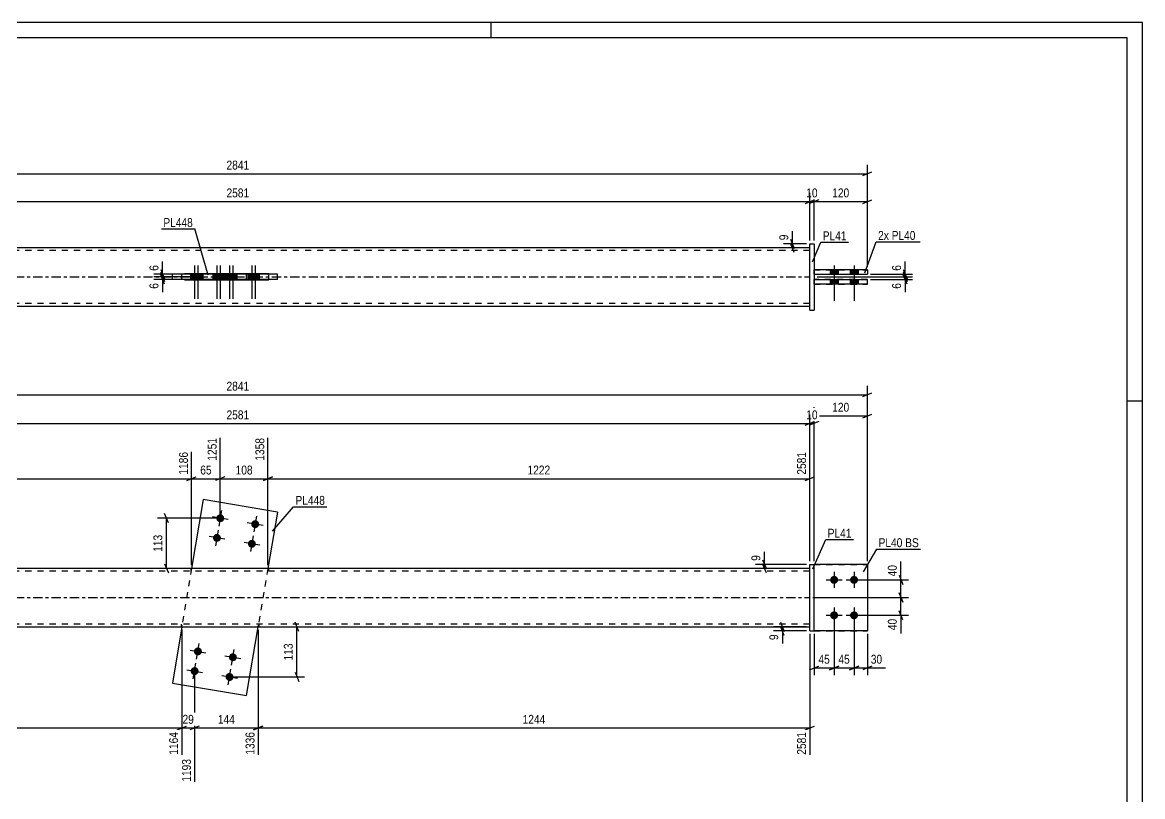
# Model space of a CAD drawing. Header units: millimetres. Extents: x 0 to 594, y 0 to 420.
# Drawn here: x 232.9 to 594, y 170.5 to 420 of the extents above; entities that cross this region are included whole.
import ezdxf

# ---------------------------------------------------------------- set-up
doc = ezdxf.new("R2010")
doc.units = ezdxf.units.MM
doc.linetypes.add('DXK_LINE_DOT2', pattern=[3.9198, 1.9599, -1.9599])
doc.linetypes.add('DXK_LINE_DOT3', pattern=[5.9187, 2.979, -0.9799, 0.9799, -0.9799])
doc.styles.add('Arial Narrow', font='ARIALN.TTF', dxfattribs={"height": 0.2})

# ---------------------------------------------------------------- blocks, each defined once
blk = doc.blocks.new('Unknown-582682656-1128')
at = {"color": 5, "linetype": 'Continuous'}
for p, q in [((594, 420), (0, 420)), ((384, 415), (384, 420)), ((594, 0), (594, 420)), ((589, 415), (5, 415)), ((589, 5), (589, 415)), ((594, 298), (589, 298))]:
    blk.add_line(p, q, dxfattribs=at)
blk = doc.blocks.new('Bolt-582682656-1978 - 1949')
at = {"linetype": 'Continuous'}
for points in [[(494.56, 241.66), (494.83, 241.63), (495.09, 241.55), (495.32, 241.42), (495.52, 241.24), (495.68, 241.02), (495.79, 240.77), (495.84, 240.51), (495.84, 240.24), (495.79, 239.98), (495.68, 239.73), (495.52, 239.52), (495.32, 239.34), (495.09, 239.2), (494.83, 239.12), (494.56, 239.09), (494.3, 239.12), (494.04, 239.2), (493.81, 239.34), (493.61, 239.52), (493.45, 239.73), (493.34, 239.98), (493.28, 240.24), (493.28, 240.51), (493.34, 240.77), (493.45, 241.02), (493.61, 241.24), (493.81, 241.42), (494.04, 241.55), (494.3, 241.63)], [(500.99, 241.66), (501.26, 241.63), (501.52, 241.55), (501.75, 241.42), (501.95, 241.24), (502.11, 241.02), (502.21, 240.77), (502.27, 240.51), (502.27, 240.24), (502.21, 239.98), (502.11, 239.73), (501.95, 239.52), (501.75, 239.34), (501.52, 239.2), (501.26, 239.12), (500.99, 239.09), (500.72, 239.12), (500.47, 239.2), (500.24, 239.34), (500.04, 239.52), (499.88, 239.73), (499.77, 239.98), (499.71, 240.24), (499.71, 240.51), (499.77, 240.77), (499.88, 241.02), (500.04, 241.24), (500.24, 241.42), (500.47, 241.55), (500.72, 241.63)], [(494.56, 230.23), (494.83, 230.2), (495.09, 230.12), (495.32, 229.99), (495.52, 229.81), (495.68, 229.59), (495.79, 229.34), (495.84, 229.08), (495.84, 228.81), (495.79, 228.55), (495.68, 228.3), (495.52, 228.09), (495.32, 227.91), (495.09, 227.77), (494.83, 227.69), (494.56, 227.66), (494.3, 227.69), (494.04, 227.77), (493.81, 227.91), (493.61, 228.09), (493.45, 228.3), (493.34, 228.55), (493.28, 228.81), (493.28, 229.08), (493.34, 229.34), (493.45, 229.59), (493.61, 229.81), (493.81, 229.99), (494.04, 230.12), (494.3, 230.2)], [(500.99, 230.23), (501.26, 230.2), (501.52, 230.12), (501.75, 229.99), (501.95, 229.81), (502.11, 229.59), (502.21, 229.34), (502.27, 229.08), (502.27, 228.81), (502.21, 228.55), (502.11, 228.3), (501.95, 228.09), (501.75, 227.91), (501.52, 227.77), (501.26, 227.69), (500.99, 227.66), (500.72, 227.69), (500.47, 227.77), (500.24, 227.91), (500.04, 228.09), (499.88, 228.3), (499.77, 228.55), (499.71, 228.81), (499.71, 229.08), (499.77, 229.34), (499.88, 229.59), (500.04, 229.81), (500.24, 229.99), (500.47, 230.12), (500.72, 230.2)]]:
    blk.add_hatch(color=1, dxfattribs=at).paths.add_polyline_path(points)
at = {"color": 1, "linetype": 'Continuous'}
for p, q in [((494.56, 242.95), (494.56, 237.8)), ((500.99, 242.95), (500.99, 237.8)), ((491.99, 240.38), (497.13, 240.38)), ((498.42, 240.38), (503.56, 240.38)), ((494.56, 231.52), (494.56, 226.38)), ((500.99, 231.52), (500.99, 226.38)), ((491.99, 228.95), (497.13, 228.95)), ((498.42, 228.95), (503.56, 228.95))]:
    blk.add_line(p, q, dxfattribs=at)
blk = doc.blocks.new('Part-582682656-1956 - 1949')
at = {"color": 7, "linetype": 'DXK_LINE_DOT2'}
for p, q in [((488.13, 245.38), (505.28, 245.38)), ((488.13, 223.95), (488.13, 245.38)), ((488.13, 245.38), (505.28, 245.38)), ((505.28, 245.38), (505.28, 245.38)), ((505.28, 245.38), (505.28, 223.95)), ((488.13, 223.95), (488.13, 223.95)), ((488.13, 223.95), (505.28, 223.95)), ((488.13, 223.95), (505.28, 223.95))]:
    blk.add_line(p, q, dxfattribs=at)
blk = doc.blocks.new('Part-582682656-1957 - 1949')
at = {"color": 2, "linetype": 'Continuous'}
for p, q in [((486.71, 245.38), (488.13, 245.38)), ((486.71, 223.95), (486.71, 245.38)), ((488.13, 223.95), (488.13, 245.38)), ((486.71, 223.95), (486.71, 223.95)), ((486.71, 223.95), (488.13, 223.95))]:
    blk.add_line(p, q, dxfattribs=at)
at = {"color": 7, "linetype": 'DXK_LINE_DOT2'}
for p, q in [((486.71, 245.38), (488.13, 245.38)), ((486.71, 223.95), (488.13, 223.95))]:
    blk.add_line(p, q, dxfattribs=at)
blk = doc.blocks.new('Part-582682656-1977 - 1949')
at = {"color": 2, "linetype": 'Continuous'}
for p, q in [((291.2, 266.23), (287.48, 244.09)), ((315.15, 262.21), (291.2, 266.23)), ((315.15, 262.21), (312.1, 244.09)), ((284.31, 225.23), (281.27, 207.12)), ((305.22, 203.09), (308.94, 225.23)), ((281.27, 207.12), (305.22, 203.09))]:
    blk.add_line(p, q, dxfattribs=at)
at = {"color": 7, "linetype": 'DXK_LINE_DOT2'}
for p, q in [((287.48, 244.09), (284.33, 225.36)), ((312.1, 244.09), (308.96, 225.36)), ((284.31, 225.23), (284.4, 225.74)), ((284.33, 225.36), (284.31, 225.23)), ((308.94, 225.23), (309.02, 225.74)), ((308.96, 225.36), (308.94, 225.23))]:
    blk.add_line(p, q, dxfattribs=at)
blk = doc.blocks.new('Bolt-582682656-1980 - 1949')
at = {"linetype": 'Continuous'}
for points in [[(297.98, 260.02, -1), (295.44, 260.45, -1)], [(309.25, 258.13, -1), (306.71, 258.55, -1)], [(296.91, 253.68, -1), (294.38, 254.11, -1)], [(308.18, 251.79, -1), (305.65, 252.21, -1)]]:
    blk.add_hatch(color=1, dxfattribs=at).paths.add_polyline_path(points)
at = {"color": 1, "linetype": 'Continuous'}
for p, q in [((299.24, 259.81), (294.17, 260.66)), ((297.13, 262.77), (296.28, 257.7)), ((308.4, 260.88), (307.55, 255.81)), ((296.07, 256.43), (295.22, 251.36)), ((310.52, 257.92), (305.44, 258.77)), ((298.18, 253.47), (293.11, 254.32)), ((307.34, 254.54), (306.49, 249.47)), ((309.45, 251.58), (304.38, 252.43))]:
    blk.add_line(p, q, dxfattribs=at)
blk = doc.blocks.new('Bolt-582682656-1981 - 1949')
at = {"linetype": 'Continuous'}
for points in [[(288.23, 217.53, -1), (290.77, 217.11, -1)], [(299.51, 215.64, -1), (302.04, 215.22, -1)], [(287.17, 211.19, -1), (289.71, 210.77, -1)], [(298.44, 209.3, -1), (300.98, 208.88, -1)]]:
    blk.add_hatch(color=1, dxfattribs=at).paths.add_polyline_path(points)
at = {"color": 1, "linetype": 'Continuous'}
for p, q in [((286.97, 217.75), (292.04, 216.9)), ((289.08, 214.79), (289.93, 219.86)), ((300.35, 212.89), (301.2, 217.96)), ((288.01, 208.45), (288.86, 213.52)), ((298.24, 215.85), (303.31, 215)), ((285.9, 211.41), (290.97, 210.56)), ((297.17, 209.51), (302.24, 208.66)), ((299.28, 206.55), (300.13, 211.62))]:
    blk.add_line(p, q, dxfattribs=at)
blk = doc.blocks.new('Part-582682656-1987 - 1949')
at = {"color": 2, "linetype": 'Continuous'}
for p, q in [((505.28, 245.38), (488.13, 245.38)), ((505.28, 245.38), (505.28, 245.38)), ((505.28, 245.38), (505.28, 223.95)), ((505.28, 223.95), (488.13, 223.95))]:
    blk.add_line(p, q, dxfattribs=at)
at = {"color": 7, "linetype": 'DXK_LINE_DOT2'}
for p, q in [((505.28, 245.38), (488.13, 245.38)), ((488.13, 245.38), (488.13, 245.38)), ((488.13, 223.95), (488.13, 245.38)), ((505.28, 245.38), (505.28, 245.38)), ((505.28, 223.95), (488.13, 223.95))]:
    blk.add_line(p, q, dxfattribs=at)
blk = doc.blocks.new('Part-582682656-1992 - 1949')
at = {"color": 2, "linetype": 'Continuous'}
for p, q in [((486.71, 244.09), (118.06, 244.09)), ((118.06, 225.23), (486.71, 225.23))]:
    blk.add_line(p, q, dxfattribs=at)
at = {"color": 7, "linetype": 'DXK_LINE_DOT2'}
for p, q in [((486.71, 243.23), (118.06, 243.23)), ((287.19, 244.09), (287.19, 243.23)), ((312.25, 244.09), (312.25, 243.23)), ((486.71, 225.23), (486.71, 244.09)), ((486.71, 226.09), (118.06, 226.09)), ((284.17, 225.23), (284.17, 226.09)), ((284.17, 225.36), (284.17, 225.23)), ((309.22, 225.23), (309.22, 226.09)), ((309.22, 225.36), (309.22, 225.23))]:
    blk.add_line(p, q, dxfattribs=at)
at = {"color": 7, "linetype": 'DXK_LINE_DOT3'}
blk.add_line((118.06, 234.66), (486.71, 234.66), dxfattribs=at)
blk = doc.blocks.new('Bolt-582682656-2427 - 2420')
at = {"linetype": 'Continuous'}
for points in [[(495.85, 340.29), (493.28, 340.29), (493.28, 338.86), (495.85, 338.86)], [(495.85, 340.29), (493.28, 340.29), (493.28, 338.86), (495.85, 338.86)], [(502.28, 340.29), (499.71, 340.29), (499.71, 338.86), (502.28, 338.86)], [(502.28, 340.29), (499.71, 340.29), (499.71, 338.86), (502.28, 338.86)], [(495.85, 337.14), (493.28, 337.14), (493.28, 335.71), (495.85, 335.71)], [(495.85, 337.14), (493.28, 337.14), (493.28, 335.71), (495.85, 335.71)], [(502.28, 337.14), (499.71, 337.14), (499.71, 335.71), (502.28, 335.71)], [(502.28, 337.14), (499.71, 337.14), (499.71, 335.71), (502.28, 335.71)]]:
    blk.add_hatch(color=1, dxfattribs=at).paths.add_polyline_path(points)
at = {"color": 1, "linetype": 'Continuous'}
for p, q in [((493.28, 340.29), (493.28, 338.86)), ((493.28, 340.29), (493.28, 338.86)), ((494.56, 341.72), (494.56, 330.29)), ((494.56, 341.72), (494.56, 330.29)), ((495.85, 340.29), (495.85, 338.86)), ((495.85, 340.29), (495.85, 338.86)), ((499.71, 340.29), (499.71, 338.86)), ((499.71, 340.29), (499.71, 338.86)), ((500.99, 341.72), (500.99, 330.29)), ((500.99, 341.72), (500.99, 330.29)), ((502.28, 340.29), (502.28, 338.86)), ((502.28, 340.29), (502.28, 338.86)), ((493.28, 337.14), (493.28, 335.71)), ((493.28, 337.14), (493.28, 335.71)), ((495.85, 337.14), (495.85, 335.71)), ((495.85, 337.14), (495.85, 335.71)), ((499.71, 337.14), (499.71, 335.71)), ((499.71, 337.14), (499.71, 335.71)), ((502.28, 337.14), (502.28, 335.71)), ((502.28, 337.14), (502.28, 335.71))]:
    blk.add_line(p, q, dxfattribs=at)
blk = doc.blocks.new('Part-582682656-2433 - 2420')
at = {"color": 7, "linetype": 'DXK_LINE_DOT2'}
for p, q in [((281.27, 337.12), (281.27, 338.83)), ((287.19, 338.83), (281.27, 338.83)), ((287.19, 337.12), (281.27, 337.12)), ((305.22, 337.12), (305.22, 338.83))]:
    blk.add_line(p, q, dxfattribs=at)
at = {"color": 2, "linetype": 'Continuous'}
for p, q in [((315.15, 338.83), (287.19, 338.83)), ((315.15, 337.12), (287.19, 337.12)), ((291.2, 337.12), (291.2, 338.83)), ((315.15, 337.12), (315.15, 338.83))]:
    blk.add_line(p, q, dxfattribs=at)
blk = doc.blocks.new('Part-582682656-2448 - 2420')
at = {"color": 2, "linetype": 'Continuous'}
for p, q in [((505.28, 340.29), (488.13, 340.29)), ((488.13, 338.86), (488.13, 340.29)), ((505.28, 340.29), (505.28, 338.86)), ((488.13, 338.86), (488.13, 338.86)), ((488.13, 338.86), (505.28, 338.86))]:
    blk.add_line(p, q, dxfattribs=at)
at = {"color": 7, "linetype": 'DXK_LINE_DOT2'}
for p, q in [((488.13, 340.29), (488.13, 340.29)), ((488.13, 340.29), (505.28, 340.29)), ((505.28, 340.29), (505.28, 340.29)), ((488.13, 338.86), (505.28, 338.86))]:
    blk.add_line(p, q, dxfattribs=at)
blk = doc.blocks.new('Part-582682656-2453 - 2420')
at = {"color": 2, "linetype": 'Continuous'}
for p, q in [((488.13, 337.14), (505.28, 337.14)), ((488.13, 335.71), (488.13, 337.14)), ((505.28, 335.71), (505.28, 337.14)), ((505.28, 335.71), (488.13, 335.71))]:
    blk.add_line(p, q, dxfattribs=at)
at = {"color": 7, "linetype": 'DXK_LINE_DOT2'}
for p, q in [((505.28, 337.14), (488.13, 337.14)), ((488.13, 335.71), (505.28, 335.71))]:
    blk.add_line(p, q, dxfattribs=at)
blk = doc.blocks.new('Part-582682656-2458 - 2420')
at = {"color": 2, "linetype": 'Continuous'}
for p, q in [((486.71, 347.4), (118.06, 347.4)), ((312.25, 338.98), (287.19, 338.98)), ((287.19, 336.98), (287.19, 338.98)), ((312.25, 336.98), (287.19, 336.98)), ((309.22, 338.83), (309.22, 338.98)), ((309.22, 336.98), (309.22, 337.12)), ((312.25, 338.83), (312.25, 338.98)), ((312.25, 336.98), (312.25, 337.12)), ((118.06, 328.55), (486.71, 328.55))]:
    blk.add_line(p, q, dxfattribs=at)
at = {"color": 7, "linetype": 'DXK_LINE_DOT2'}
for p, q in [((486.71, 328.55), (486.71, 347.4)), ((486.71, 346.55), (118.06, 346.55)), ((284.17, 338.98), (284.17, 336.98)), ((287.19, 338.98), (284.17, 338.98)), ((287.19, 336.98), (284.17, 336.98)), ((309.22, 338.98), (309.22, 337.12)), ((312.25, 338.98), (312.25, 337.12)), ((486.71, 329.4), (118.06, 329.4))]:
    blk.add_line(p, q, dxfattribs=at)
at = {"color": 7, "linetype": 'DXK_LINE_DOT3'}
blk.add_line((118.06, 337.98), (486.71, 337.98), dxfattribs=at)
blk = doc.blocks.new('Bolt-582682656-2464 - 2420')
at = {"linetype": 'Continuous'}
for points in [[(296.93, 338.83), (294.36, 338.83), (294.36, 337.12), (296.93, 337.12)], [(297.99, 338.83), (295.42, 338.83), (295.42, 337.12), (297.99, 337.12)], [(308.2, 338.83), (305.63, 338.83), (305.63, 337.12), (308.2, 337.12)], [(309.26, 338.83), (306.69, 338.83), (306.69, 337.12), (309.26, 337.12)]]:
    blk.add_hatch(color=1, dxfattribs=at).paths.add_polyline_path(points)
at = {"color": 1, "linetype": 'Continuous'}
for p, q in [((295.64, 341.69), (295.64, 330.98)), ((296.71, 341.69), (296.71, 330.98)), ((306.91, 341.69), (306.91, 330.98)), ((307.98, 341.69), (307.98, 330.98)), ((294.36, 338.83), (294.36, 337.12)), ((295.42, 338.83), (295.42, 337.12)), ((296.93, 338.83), (296.93, 337.12)), ((297.99, 338.83), (297.99, 337.12)), ((305.63, 338.83), (305.63, 337.12)), ((306.69, 338.83), (306.69, 337.12)), ((308.2, 338.83), (308.2, 337.12)), ((309.26, 338.83), (309.26, 337.12))]:
    blk.add_line(p, q, dxfattribs=at)
blk = doc.blocks.new('Bolt-582682656-2465 - 2420')
at = {"linetype": 'Continuous'}
for points in [[(287.15, 337.12), (289.72, 337.12), (289.72, 338.83), (287.15, 338.83)], [(288.22, 337.12), (290.79, 337.12), (290.79, 338.83), (288.22, 338.83)], [(298.42, 337.12), (300.99, 337.12), (300.99, 338.83), (298.42, 338.83)], [(299.49, 337.12), (302.06, 337.12), (302.06, 338.83), (299.49, 338.83)]]:
    blk.add_hatch(color=1, dxfattribs=at).paths.add_polyline_path(points)
at = {"color": 1, "linetype": 'Continuous'}
for p, q in [((288.44, 341.69), (288.44, 330.98)), ((289.5, 341.69), (289.5, 330.98)), ((299.71, 341.69), (299.71, 330.98)), ((300.77, 341.69), (300.77, 330.98)), ((287.15, 338.83), (287.15, 337.12)), ((288.22, 338.83), (288.22, 337.12)), ((289.72, 338.83), (289.72, 337.12)), ((290.79, 338.83), (290.79, 337.12)), ((298.42, 338.83), (298.42, 337.12)), ((299.49, 338.83), (299.49, 337.12)), ((300.99, 338.83), (300.99, 337.12)), ((302.06, 338.83), (302.06, 337.12))]:
    blk.add_line(p, q, dxfattribs=at)
blk = doc.blocks.new('Part-582682656-2470 - 2420')
at = {"color": 2, "linetype": 'Continuous'}
for p, q in [((486.71, 348.69), (486.71, 348.69)), ((486.71, 327.26), (486.71, 348.69)), ((486.71, 348.69), (488.13, 348.69)), ((488.13, 348.69), (488.13, 348.69)), ((488.13, 348.69), (488.13, 327.26)), ((486.71, 327.26), (488.13, 327.26)), ((486.71, 327.26), (486.71, 327.26)), ((488.13, 327.26), (488.13, 327.26))]:
    blk.add_line(p, q, dxfattribs=at)
at = {"color": 7, "linetype": 'DXK_LINE_DOT2'}
for p, q in [((486.71, 348.69), (486.71, 348.69)), ((486.71, 348.69), (488.13, 348.69)), ((486.71, 327.26), (488.13, 327.26))]:
    blk.add_line(p, q, dxfattribs=at)
blk = doc.blocks.new('StraightDimension-582682656-2083 - 1949')
at = {"color": 7, "linetype": 'Continuous'}
for p, q in [((471.53, 246.88), (472.73, 243.88)), ((472.73, 242.59), (471.53, 245.59)), ((485.71, 245.38), (469.28, 245.38)), ((485.71, 244.09), (469.28, 244.09)), ((472.13, 244.09), (472.13, 245.38))]:
    blk.add_line(p, q, dxfattribs=at)
at = {"color": 0}
blk.add_wipeout([(471.38, 248.93), (467.18, 248.93), (467.18, 245.9), (471.38, 245.9)], dxfattribs=at)
at = {"color": 7, "linetype": 'Continuous'}
blk.add_line((472.13, 245.38), (472.13, 249.45), dxfattribs=at)
blk.add_line((472.13, 245.38), (472.13, 249.45), dxfattribs=at)
at = {"color": 3, "style": 'Arial Narrow'}
blk.add_text('9', height=2.86, rotation=90.0002, dxfattribs=at).set_placement((470.78, 246.5))
blk = doc.blocks.new('StraightDimension-582682656-2140 - 1949')
at = {"color": 7, "linetype": 'Continuous'}
for p, q in [((309.94, 225.23), (323.82, 225.23)), ((322.02, 223.73), (320.82, 226.73)), ((321.42, 209.09), (321.42, 225.23)), ((320.82, 210.59), (322.02, 207.59)), ((300.71, 209.09), (323.82, 209.09))]:
    blk.add_line(p, q, dxfattribs=at)
at = {"color": 0}
blk.add_wipeout([(320.67, 220.5), (316.47, 220.5), (316.47, 213.82), (320.67, 213.82)], dxfattribs=at)
at = {"color": 3, "style": 'Arial Narrow'}
blk.add_text('113', height=2.863, rotation=90.0002, dxfattribs=at).set_placement((320.07, 214.42))
blk = doc.blocks.new('StraightDimension-582682656-2111 - 1949')
at = {"color": 7, "linetype": 'Continuous'}
for p, q in [((515.51, 236.16), (516.71, 233.16)), ((487.71, 234.66), (518.51, 234.66)), ((516.11, 228.95), (516.11, 234.66)), ((501.99, 228.95), (518.51, 228.95)), ((516.71, 227.45), (515.51, 230.45))]:
    blk.add_line(p, q, dxfattribs=at)
at = {"color": 0}
blk.add_wipeout([(515.36, 228.42), (511.16, 228.42), (511.16, 223.57), (515.36, 223.57)], dxfattribs=at)
at = {"color": 7, "linetype": 'Continuous'}
blk.add_line((516.11, 228.95), (516.11, 223.04), dxfattribs=at)
blk.add_line((516.11, 228.95), (516.11, 223.04), dxfattribs=at)
at = {"color": 3, "style": 'Arial Narrow'}
blk.add_text('40', height=2.863, rotation=90.0002, dxfattribs=at).set_placement((514.76, 224.17))
blk = doc.blocks.new('StraightDimension-582682656-1995 - 1949')
at = {"color": 7, "linetype": 'Continuous'}
for p, q in [((489.63, 293.81), (486.63, 292.61)), ((488.13, 246.38), (488.13, 296.06)), ((488.13, 293.21), (505.28, 293.21)), ((503.78, 292.61), (506.78, 293.81)), ((505.28, 246.38), (505.28, 296.06))]:
    blk.add_line(p, q, dxfattribs=at)
at = {"color": 0}
blk.add_wipeout([(500.05, 293.96), (500.05, 298.16), (493.36, 298.16), (493.36, 293.96)], dxfattribs=at)
at = {"color": 3, "style": 'Arial Narrow'}
blk.add_text('120', height=2.863, dxfattribs=at).set_placement((493.96, 294.56))
blk = doc.blocks.new('StraightDimension-582682656-2017 - 1949')
at = {"color": 7, "linetype": 'Continuous'}
for p, q in [((486.71, 246.38), (486.71, 293.62)), ((488.13, 246.38), (488.13, 293.62)), ((485.21, 290.17), (488.21, 291.37)), ((489.63, 291.37), (486.63, 290.17)), ((486.71, 290.77), (488.13, 290.77))]:
    blk.add_line(p, q, dxfattribs=at)
at = {"color": 0}
blk.add_wipeout([(489.85, 291.52), (489.85, 295.72), (484.99, 295.72), (484.99, 291.52)], dxfattribs=at)
at = {"color": 3, "style": 'Arial Narrow'}
blk.add_text('10', height=2.863, dxfattribs=at).set_placement((485.59, 292.12))
blk = doc.blocks.new('StraightDimension-582682656-2034 - 1949')
at = {"color": 7, "linetype": 'Continuous'}
for p, q in [((486.71, 246.38), (486.71, 293.62)), ((118.06, 290.77), (486.71, 290.77)), ((485.21, 290.17), (488.21, 291.37))]:
    blk.add_line(p, q, dxfattribs=at)
at = {"color": 0}
blk.add_wipeout([(306.64, 291.52), (306.64, 295.72), (298.13, 295.72), (298.13, 291.52)], dxfattribs=at)
at = {"color": 3, "style": 'Arial Narrow'}
blk.add_text('2581', height=2.863, dxfattribs=at).set_placement((298.73, 292.12))
blk = doc.blocks.new('StraightDimension-582682656-3037 - 1949')
at = {"color": 7, "linetype": 'Continuous'}
for p, q in [((287.48, 245.09), (287.48, 281.6)), ((118.06, 245.09), (118.06, 276.11)), ((119.56, 273.58), (116.56, 272.38)), ((118.06, 272.98), (287.48, 272.98)), ((285.98, 272.38), (288.98, 273.58))]:
    blk.add_line(p, q, dxfattribs=at)
at = {"color": 0, "linetype": 'Continuous'}
for points in [[(286.88, 282.2), (282.68, 282.2), (282.68, 273.68), (286.88, 273.68)], [(117.46, 276.71), (113.26, 276.71), (113.26, 273.68), (117.46, 273.68)]]:
    blk.add_wipeout(points, dxfattribs=at)
at = {"color": 0}
blk.add_wipeout([(207.03, 273.73), (207.03, 277.93), (198.51, 277.93), (198.51, 273.73)], dxfattribs=at)
at = {"color": 3, "linetype": 'Continuous', "style": 'Arial Narrow'}
for s, height, p in [('1186', 2.863, (286.28, 274.28)), ('0', 2.86, (116.86, 274.28))]:
    blk.add_text(s, height=height, rotation=90.0002, dxfattribs=at).set_placement(p)
at = {"color": 3, "style": 'Arial Narrow'}
blk.add_text('1186', height=2.863, dxfattribs=at).set_placement((199.11, 274.33))
blk = doc.blocks.new('StraightDimension-582682656-2909 - 1949')
at = {"color": 7, "linetype": 'Continuous'}
for p, q in [((308.94, 224.23), (308.94, 184.04)), ((288.44, 209.98), (288.44, 175.34)), ((289.94, 193.25), (286.94, 192.05)), ((288.44, 192.65), (308.94, 192.65)), ((307.44, 192.05), (310.44, 193.25))]:
    blk.add_line(p, q, dxfattribs=at)
at = {"color": 0}
blk.add_wipeout([(302.03, 193.4), (302.03, 197.6), (295.35, 197.6), (295.35, 193.4)], dxfattribs=at)
at = {"color": 0, "linetype": 'Continuous'}
blk.add_wipeout([(308.34, 191.95), (304.14, 191.95), (304.14, 183.44), (308.34, 183.44)], dxfattribs=at)
at = {"color": 3, "style": 'Arial Narrow'}
blk.add_text('144', height=2.863, dxfattribs=at).set_placement((295.95, 194))
at = {"color": 3, "linetype": 'Continuous', "style": 'Arial Narrow'}
blk.add_text('1336', height=2.863, rotation=90.0002, dxfattribs=at).set_placement((307.74, 184.04))
blk = doc.blocks.new('StraightDimension-582682656-2090 - 1949')
at = {"color": 7, "linetype": 'Continuous'}
for p, q in [((295.71, 260.23), (276.53, 260.23)), ((279.98, 258.73), (278.78, 261.73)), ((279.38, 244.09), (279.38, 260.23)), ((278.78, 245.59), (279.98, 242.59)), ((286.19, 244.09), (276.53, 244.09))]:
    blk.add_line(p, q, dxfattribs=at)
at = {"color": 0}
blk.add_wipeout([(278.63, 255.5), (274.43, 255.5), (274.43, 248.82), (278.63, 248.82)], dxfattribs=at)
at = {"color": 3, "style": 'Arial Narrow'}
blk.add_text('113', height=2.863, rotation=90.0002, dxfattribs=at).set_placement((278.03, 249.42))
blk = doc.blocks.new('StraightDimension-582682656-2126 - 1949')
at = {"color": 7, "linetype": 'Continuous'}
for p, q in [((501.99, 240.38), (518.51, 240.38)), ((515.51, 241.88), (516.71, 238.88)), ((516.11, 234.66), (516.11, 240.38)), ((516.71, 233.16), (515.51, 236.16)), ((487.71, 234.66), (518.51, 234.66))]:
    blk.add_line(p, q, dxfattribs=at)
at = {"color": 0}
blk.add_wipeout([(515.36, 245.76), (511.16, 245.76), (511.16, 240.9), (515.36, 240.9)], dxfattribs=at)
at = {"color": 7, "linetype": 'Continuous'}
blk.add_line((516.11, 240.38), (516.11, 246.28), dxfattribs=at)
blk.add_line((516.11, 240.38), (516.11, 246.28), dxfattribs=at)
at = {"color": 3, "style": 'Arial Narrow'}
blk.add_text('40', height=2.863, rotation=90.0002, dxfattribs=at).set_placement((514.76, 241.5))
blk = doc.blocks.new('StraightDimension-582682656-2191 - 1949')
at = {"color": 7, "linetype": 'Continuous'}
for p, q in [((485.71, 225.23), (475.06, 225.23)), ((485.71, 223.95), (475.06, 223.95)), ((477.31, 226.73), (478.51, 223.73)), ((478.51, 222.45), (477.31, 225.45)), ((477.91, 223.95), (477.91, 225.23))]:
    blk.add_line(p, q, dxfattribs=at)
at = {"color": 0}
blk.add_wipeout([(477.16, 223.42), (472.96, 223.42), (472.96, 220.39), (477.16, 220.39)], dxfattribs=at)
at = {"color": 7, "linetype": 'Continuous'}
blk.add_line((477.91, 223.95), (477.91, 219.87), dxfattribs=at)
blk.add_line((477.91, 223.95), (477.91, 219.87), dxfattribs=at)
at = {"color": 3, "style": 'Arial Narrow'}
blk.add_text('9', height=2.86, rotation=90.0002, dxfattribs=at).set_placement((476.56, 220.99))
blk = doc.blocks.new('StraightDimension-582682656-2376 - 1949')
at = {"color": 7, "linetype": 'Continuous'}
for p, q in [((99.49, 300.01), (505.28, 300.01)), ((503.78, 299.41), (506.78, 300.61)), ((505.28, 246.38), (505.28, 302.86))]:
    blk.add_line(p, q, dxfattribs=at)
at = {"color": 0}
blk.add_wipeout([(306.64, 300.76), (306.64, 304.96), (298.13, 304.96), (298.13, 300.76)], dxfattribs=at)
at = {"color": 3, "style": 'Arial Narrow'}
blk.add_text('2841', height=2.863, dxfattribs=at).set_placement((298.73, 301.36))
blk = doc.blocks.new('StraightDimension-582682656-3036 - 1949')
at = {"color": 7, "linetype": 'Continuous'}
for p, q in [((296.71, 261.23), (296.71, 286.1)), ((287.48, 245.09), (287.48, 281.6)), ((285.98, 272.38), (288.98, 273.58)), ((287.48, 272.98), (296.71, 272.98)), ((298.21, 273.58), (295.21, 272.38))]:
    blk.add_line(p, q, dxfattribs=at)
at = {"color": 0}
blk.add_wipeout([(294.52, 273.73), (294.52, 277.93), (289.67, 277.93), (289.67, 273.73)], dxfattribs=at)
at = {"color": 0, "linetype": 'Continuous'}
blk.add_wipeout([(296.11, 286.7), (291.91, 286.7), (291.91, 278.18), (296.11, 278.18)], dxfattribs=at)
at = {"color": 3, "linetype": 'Continuous', "style": 'Arial Narrow'}
blk.add_text('1251', height=2.863, rotation=90.0002, dxfattribs=at).set_placement((295.51, 278.78))
at = {"color": 3, "style": 'Arial Narrow'}
blk.add_text('65', height=2.863, dxfattribs=at).set_placement((290.27, 274.33))
blk = doc.blocks.new('StraightDimension-582682656-2908 - 1949')
at = {"color": 7, "linetype": 'Continuous'}
for p, q in [((308.94, 224.23), (308.94, 184.04)), ((486.71, 222.95), (486.71, 184.04)), ((310.44, 193.25), (307.44, 192.05)), ((308.94, 192.65), (486.71, 192.65)), ((485.21, 192.05), (488.21, 193.25))]:
    blk.add_line(p, q, dxfattribs=at)
at = {"color": 0}
blk.add_wipeout([(402.08, 193.4), (402.08, 197.6), (393.57, 197.6), (393.57, 193.4)], dxfattribs=at)
at = {"color": 0, "linetype": 'Continuous'}
blk.add_wipeout([(486.11, 191.95), (481.91, 191.95), (481.91, 183.44), (486.11, 183.44)], dxfattribs=at)
at = {"color": 3, "style": 'Arial Narrow'}
blk.add_text('1244', height=2.863, dxfattribs=at).set_placement((394.17, 194))
at = {"color": 3, "linetype": 'Continuous', "style": 'Arial Narrow'}
blk.add_text('2581', height=2.863, rotation=90.0002, dxfattribs=at).set_placement((485.51, 184.04))
blk = doc.blocks.new('StraightDimension-582682656-2910 - 1949')
at = {"color": 7, "linetype": 'Continuous'}
for p, q in [((284.31, 224.23), (284.31, 184.04)), ((288.44, 209.98), (288.44, 175.34)), ((282.81, 192.05), (285.81, 193.25)), ((284.31, 192.65), (288.44, 192.65)), ((289.94, 193.25), (286.94, 192.05))]:
    blk.add_line(p, q, dxfattribs=at)
at = {"color": 0}
blk.add_wipeout([(288.8, 193.4), (288.8, 197.6), (283.95, 197.6), (283.95, 193.4)], dxfattribs=at)
at = {"color": 0, "linetype": 'Continuous'}
blk.add_wipeout([(287.84, 183.25), (283.64, 183.25), (283.64, 174.74), (287.84, 174.74)], dxfattribs=at)
at = {"color": 3, "style": 'Arial Narrow'}
blk.add_text('29', height=2.863, dxfattribs=at).set_placement((284.55, 194))
at = {"color": 3, "linetype": 'Continuous', "style": 'Arial Narrow'}
blk.add_text('1193', height=2.863, rotation=90.0002, dxfattribs=at).set_placement((287.24, 175.34))
blk = doc.blocks.new('StraightDimension-582682656-2911 - 1949')
at = {"color": 7, "linetype": 'Continuous'}
for p, q in [((284.31, 224.23), (284.31, 184.04)), ((118.06, 222.95), (118.06, 189.53)), ((119.56, 193.25), (116.56, 192.05)), ((118.06, 192.65), (284.31, 192.65)), ((282.81, 192.05), (285.81, 193.25))]:
    blk.add_line(p, q, dxfattribs=at)
at = {"color": 0}
blk.add_wipeout([(205.44, 193.4), (205.44, 197.6), (196.93, 197.6), (196.93, 193.4)], dxfattribs=at)
at = {"color": 0, "linetype": 'Continuous'}
for points in [[(117.46, 191.95), (113.26, 191.95), (113.26, 188.93), (117.46, 188.93)], [(283.71, 191.95), (279.51, 191.95), (279.51, 183.44), (283.71, 183.44)]]:
    blk.add_wipeout(points, dxfattribs=at)
at = {"color": 3, "style": 'Arial Narrow'}
blk.add_text('1164', height=2.863, dxfattribs=at).set_placement((197.53, 194))
at = {"color": 3, "linetype": 'Continuous', "style": 'Arial Narrow'}
for s, height, p in [('0', 2.86, (116.86, 189.53)), ('1164', 2.863, (283.11, 184.04))]:
    blk.add_text(s, height=height, rotation=90.0002, dxfattribs=at).set_placement(p)
blk = doc.blocks.new('StraightDimension-582682656-4086 - 1949')
at = {"color": 7, "linetype": 'Continuous'}
for p, q in [((494.56, 227.95), (494.56, 209.62)), ((488.13, 222.95), (488.13, 209.62)), ((486.63, 211.42), (489.63, 212.62)), ((488.13, 212.02), (494.56, 212.02)), ((496.06, 212.62), (493.06, 211.42))]:
    blk.add_line(p, q, dxfattribs=at)
at = {"color": 0}
blk.add_wipeout([(493.78, 212.77), (493.78, 216.97), (488.92, 216.97), (488.92, 212.77)], dxfattribs=at)
at = {"color": 3, "style": 'Arial Narrow'}
blk.add_text('45', height=2.863, dxfattribs=at).set_placement((489.52, 213.37))
blk = doc.blocks.new('StraightDimension-582682656-3034 - 1949')
at = {"color": 7, "linetype": 'Continuous'}
for p, q in [((312.1, 245.09), (312.1, 286.1)), ((486.71, 246.38), (486.71, 281.6)), ((313.6, 273.58), (310.6, 272.38)), ((312.1, 272.98), (486.71, 272.98)), ((485.21, 272.38), (488.21, 273.58))]:
    blk.add_line(p, q, dxfattribs=at)
at = {"color": 0, "linetype": 'Continuous'}
blk.add_wipeout([(486.11, 282.2), (481.91, 282.2), (481.91, 273.68), (486.11, 273.68)], dxfattribs=at)
at = {"color": 0}
blk.add_wipeout([(403.66, 273.73), (403.66, 277.93), (395.15, 277.93), (395.15, 273.73)], dxfattribs=at)
at = {"color": 3, "linetype": 'Continuous', "style": 'Arial Narrow'}
blk.add_text('2581', height=2.863, rotation=90.0002, dxfattribs=at).set_placement((485.51, 274.28))
at = {"color": 3, "style": 'Arial Narrow'}
blk.add_text('1222', height=2.863, dxfattribs=at).set_placement((395.75, 274.33))
blk = doc.blocks.new('StraightDimension-582682656-3035 - 1949')
at = {"color": 7, "linetype": 'Continuous'}
for p, q in [((296.71, 261.23), (296.71, 286.1)), ((312.1, 245.09), (312.1, 286.1)), ((298.21, 273.58), (295.21, 272.38)), ((296.71, 272.98), (312.1, 272.98)), ((310.6, 272.38), (313.6, 273.58))]:
    blk.add_line(p, q, dxfattribs=at)
at = {"color": 0}
blk.add_wipeout([(307.75, 273.73), (307.75, 277.93), (301.06, 277.93), (301.06, 273.73)], dxfattribs=at)
at = {"color": 0, "linetype": 'Continuous'}
blk.add_wipeout([(311.5, 286.7), (307.3, 286.7), (307.3, 278.18), (311.5, 278.18)], dxfattribs=at)
at = {"color": 3, "linetype": 'Continuous', "style": 'Arial Narrow'}
blk.add_text('1358', height=2.863, rotation=90.0002, dxfattribs=at).set_placement((310.9, 278.78))
at = {"color": 3, "style": 'Arial Narrow'}
blk.add_text('108', height=2.863, dxfattribs=at).set_placement((301.66, 274.33))
blk = doc.blocks.new('StraightDimension-582682656-4084 - 1949')
at = {"color": 7, "linetype": 'Continuous'}
for p, q in [((500.99, 227.95), (500.99, 209.62)), ((505.28, 222.95), (505.28, 209.62)), ((499.49, 211.42), (502.49, 212.62)), ((500.99, 212.02), (505.28, 212.02)), ((506.78, 212.62), (503.78, 211.42))]:
    blk.add_line(p, q, dxfattribs=at)
at = {"color": 0}
blk.add_wipeout([(510.66, 212.77), (510.66, 216.97), (505.8, 216.97), (505.8, 212.77)], dxfattribs=at)
at = {"color": 7, "linetype": 'Continuous'}
blk.add_line((505.28, 212.02), (511.18, 212.02), dxfattribs=at)
blk.add_line((505.28, 212.02), (511.18, 212.02), dxfattribs=at)
at = {"color": 3, "style": 'Arial Narrow'}
blk.add_text('30', height=2.863, dxfattribs=at).set_placement((506.4, 213.37))
blk = doc.blocks.new('StraightDimension-582682656-4085 - 1949')
at = {"color": 7, "linetype": 'Continuous'}
for p, q in [((494.56, 227.95), (494.56, 209.62)), ((500.99, 227.95), (500.99, 209.62)), ((493.06, 211.42), (496.06, 212.62)), ((494.56, 212.02), (500.99, 212.02)), ((502.49, 212.62), (499.49, 211.42))]:
    blk.add_line(p, q, dxfattribs=at)
at = {"color": 0}
blk.add_wipeout([(500.21, 212.77), (500.21, 216.97), (495.35, 216.97), (495.35, 212.77)], dxfattribs=at)
at = {"color": 3, "style": 'Arial Narrow'}
blk.add_text('45', height=2.863, dxfattribs=at).set_placement((495.95, 213.37))
blk = doc.blocks.new('StraightDimension-582682656-2493 - 2420')
at = {"color": 7, "linetype": 'Continuous'}
for p, q in [((516.88, 340.36), (518.08, 337.36)), ((518.08, 336.5), (516.88, 339.5)), ((489.13, 338), (519.88, 338)), ((506.28, 338.86), (519.88, 338.86)), ((517.48, 338), (517.48, 338.86))]:
    blk.add_line(p, q, dxfattribs=at)
at = {"color": 0}
blk.add_wipeout([(516.73, 342.41), (512.53, 342.41), (512.53, 339.38), (516.73, 339.38)], dxfattribs=at)
at = {"color": 7, "linetype": 'Continuous'}
blk.add_line((517.48, 338.86), (517.48, 342.94), dxfattribs=at)
blk.add_line((517.48, 338.86), (517.48, 342.94), dxfattribs=at)
at = {"color": 3, "style": 'Arial Narrow'}
blk.add_text('6', height=2.86, rotation=90.0002, dxfattribs=at).set_placement((516.13, 339.98))
blk = doc.blocks.new('StraightDimension-582682656-2502 - 2420')
at = {"color": 7, "linetype": 'Continuous'}
for p, q in [((516.88, 339.5), (518.08, 336.5)), ((489.13, 338), (519.88, 338)), ((506.28, 337.14), (519.88, 337.14)), ((518.08, 335.64), (516.88, 338.64)), ((517.48, 337.14), (517.48, 338))]:
    blk.add_line(p, q, dxfattribs=at)
at = {"color": 0}
blk.add_wipeout([(516.73, 336.61), (512.53, 336.61), (512.53, 333.58), (516.73, 333.58)], dxfattribs=at)
at = {"color": 7, "linetype": 'Continuous'}
blk.add_line((517.48, 337.14), (517.48, 333.06), dxfattribs=at)
blk.add_line((517.48, 337.14), (517.48, 333.06), dxfattribs=at)
at = {"color": 3, "style": 'Arial Narrow'}
blk.add_text('6', height=2.86, rotation=90.0002, dxfattribs=at).set_placement((516.13, 334.18))
blk = doc.blocks.new('StraightDimension-582682656-2512 - 2420')
at = {"color": 7, "linetype": 'Continuous'}
for p, q in [((485.71, 348.69), (478.28, 348.69)), ((485.71, 347.4), (478.28, 347.4)), ((480.53, 350.19), (481.73, 347.19)), ((481.73, 345.9), (480.53, 348.9)), ((481.13, 347.4), (481.13, 348.69))]:
    blk.add_line(p, q, dxfattribs=at)
at = {"color": 0}
blk.add_wipeout([(480.38, 352.24), (476.18, 352.24), (476.18, 349.21), (480.38, 349.21)], dxfattribs=at)
at = {"color": 7, "linetype": 'Continuous'}
blk.add_line((481.13, 348.69), (481.13, 352.77), dxfattribs=at)
blk.add_line((481.13, 348.69), (481.13, 352.77), dxfattribs=at)
at = {"color": 3, "style": 'Arial Narrow'}
blk.add_text('9', height=2.86, rotation=90.0002, dxfattribs=at).set_placement((479.78, 349.81))
blk = doc.blocks.new('StraightDimension-582682656-2523 - 2420')
at = {"color": 7, "linetype": 'Continuous'}
for p, q in [((488.13, 349.69), (488.13, 365.13)), ((505.28, 341.29), (505.28, 365.13)), ((489.63, 362.88), (486.63, 361.68)), ((488.13, 362.28), (505.28, 362.28)), ((503.78, 361.68), (506.78, 362.88))]:
    blk.add_line(p, q, dxfattribs=at)
at = {"color": 0}
blk.add_wipeout([(500.05, 363.03), (500.05, 367.23), (493.36, 367.23), (493.36, 363.03)], dxfattribs=at)
at = {"color": 3, "style": 'Arial Narrow'}
blk.add_text('120', height=2.863, dxfattribs=at).set_placement((493.96, 363.63))
blk = doc.blocks.new('StraightDimension-582682656-2533 - 2420')
at = {"color": 7, "linetype": 'Continuous'}
for p, q in [((486.71, 349.69), (486.71, 365.13)), ((488.13, 349.69), (488.13, 365.13)), ((485.21, 361.68), (488.21, 362.88)), ((489.63, 362.88), (486.63, 361.68)), ((486.71, 362.28), (488.13, 362.28))]:
    blk.add_line(p, q, dxfattribs=at)
at = {"color": 0}
blk.add_wipeout([(489.85, 363.03), (489.85, 367.23), (484.99, 367.23), (484.99, 363.03)], dxfattribs=at)
at = {"color": 3, "style": 'Arial Narrow'}
blk.add_text('10', height=2.863, dxfattribs=at).set_placement((485.59, 363.63))
blk = doc.blocks.new('StraightDimension-582682656-2543 - 2420')
at = {"color": 7, "linetype": 'Continuous'}
for p, q in [((486.71, 349.69), (486.71, 365.13)), ((118.06, 362.28), (486.71, 362.28)), ((485.21, 361.68), (488.21, 362.88))]:
    blk.add_line(p, q, dxfattribs=at)
at = {"color": 0}
blk.add_wipeout([(306.64, 363.03), (306.64, 367.23), (298.13, 367.23), (298.13, 363.03)], dxfattribs=at)
at = {"color": 3, "style": 'Arial Narrow'}
blk.add_text('2581', height=2.863, dxfattribs=at).set_placement((298.73, 363.63))
blk = doc.blocks.new('StraightDimension-582682656-2574 - 2420')
at = {"color": 7, "linetype": 'Continuous'}
for p, q in [((505.28, 341.29), (505.28, 374.09)), ((99.49, 371.24), (505.28, 371.24)), ((503.78, 370.64), (506.78, 371.84))]:
    blk.add_line(p, q, dxfattribs=at)
at = {"color": 0}
blk.add_wipeout([(306.64, 371.99), (306.64, 376.19), (298.13, 376.19), (298.13, 371.99)], dxfattribs=at)
at = {"color": 3, "style": 'Arial Narrow'}
blk.add_text('2841', height=2.863, dxfattribs=at).set_placement((298.73, 372.59))
blk = doc.blocks.new('StraightDimension-582682656-2585 - 2420')
at = {"color": 7, "linetype": 'Continuous'}
for p, q in [((277.53, 340.33), (278.73, 337.33)), ((278.73, 336.48), (277.53, 339.48)), ((290.2, 338.83), (275.28, 338.83)), ((290.2, 337.98), (275.28, 337.98)), ((278.13, 337.98), (278.13, 338.83))]:
    blk.add_line(p, q, dxfattribs=at)
at = {"color": 0}
blk.add_wipeout([(277.38, 342.39), (273.18, 342.39), (273.18, 339.36), (277.38, 339.36)], dxfattribs=at)
at = {"color": 7, "linetype": 'Continuous'}
blk.add_line((278.13, 338.83), (278.13, 342.91), dxfattribs=at)
blk.add_line((278.13, 338.83), (278.13, 342.91), dxfattribs=at)
at = {"color": 3, "style": 'Arial Narrow'}
blk.add_text('6', height=2.86, rotation=90.0002, dxfattribs=at).set_placement((276.78, 339.96))
blk = doc.blocks.new('StraightDimension-582682656-2589 - 2420')
at = {"color": 7, "linetype": 'Continuous'}
for p, q in [((277.53, 339.48), (278.73, 336.48)), ((290.2, 337.98), (275.28, 337.98)), ((290.2, 337.12), (275.28, 337.12)), ((278.73, 335.62), (277.53, 338.62)), ((278.13, 337.12), (278.13, 337.98))]:
    blk.add_line(p, q, dxfattribs=at)
at = {"color": 0}
blk.add_wipeout([(277.38, 336.59), (273.18, 336.59), (273.18, 333.57), (277.38, 333.57)], dxfattribs=at)
at = {"color": 7, "linetype": 'Continuous'}
blk.add_line((278.13, 337.12), (278.13, 333.04), dxfattribs=at)
blk.add_line((278.13, 337.12), (278.13, 333.04), dxfattribs=at)
at = {"color": 3, "style": 'Arial Narrow'}
blk.add_text('6', height=2.86, rotation=90.0002, dxfattribs=at).set_placement((276.78, 334.17))
blk = doc.blocks.new('Mark-582682656-1973 - 1949')
at = {"color": 0}
blk.add_wipeout([(330.46, 264.56), (330.46, 267.56), (320.95, 267.56), (320.95, 264.56)], dxfattribs=at)
blk.add_wipeout([(330.46, 264.56), (330.46, 267.56), (320.95, 267.56), (320.95, 264.56)], dxfattribs=at)
at = {"color": 30, "linetype": 'Continuous'}
for p, q in [((313.57, 256.12), (320.35, 263.96)), ((320.35, 263.96), (331.06, 263.96))]:
    blk.add_line(p, q, dxfattribs=at)
at = {"color": 3, "style": 'Arial Narrow'}
blk.add_text('PL448', height=2.863, dxfattribs=at).set_placement((320.95, 264.56))
blk = doc.blocks.new('MarkSet-582682656-2411 - 1949')
at = {"color": 0}
blk.add_wipeout([(516.58, 250.92), (516.58, 253.92), (508.9, 253.92), (508.9, 250.92)], dxfattribs=at)
blk.add_wipeout([(516.58, 250.92), (516.58, 253.92), (508.9, 253.92), (508.9, 250.92)], dxfattribs=at)
at = {"color": 30, "linetype": 'Continuous'}
blk.add_line((504.03, 243), (508.3, 250.32), dxfattribs=at)
at = {"color": 0}
blk.add_wipeout([(521.86, 250.92), (521.86, 253.92), (517.48, 253.92), (517.48, 250.92)], dxfattribs=at)
blk.add_wipeout([(521.86, 250.92), (521.86, 253.92), (517.48, 253.92), (517.48, 250.92)], dxfattribs=at)
at = {"color": 30, "linetype": 'Continuous'}
blk.add_line((508.3, 250.32), (522.46, 250.32), dxfattribs=at)
at = {"color": 3, "style": 'Arial Narrow'}
for s, p in [('PL40', (508.9, 250.92)), ('BS', (517.48, 250.92))]:
    blk.add_text(s, height=2.863, dxfattribs=at).set_placement(p)
blk = doc.blocks.new('Mark-582682656-4141 - 1949')
at = {"color": 0}
blk.add_wipeout([(500.17, 253.97), (500.17, 256.97), (492.49, 256.97), (492.49, 253.97)], dxfattribs=at)
blk.add_wipeout([(500.17, 253.97), (500.17, 256.97), (492.49, 256.97), (492.49, 253.97)], dxfattribs=at)
at = {"color": 30, "linetype": 'Continuous'}
for p, q in [((487.74, 243.96), (491.89, 253.37)), ((491.89, 253.37), (500.77, 253.37))]:
    blk.add_line(p, q, dxfattribs=at)
at = {"color": 3, "style": 'Arial Narrow'}
blk.add_text('PL41', height=2.863, dxfattribs=at).set_placement((492.49, 253.97))
blk = doc.blocks.new('Mark-582682656-2429 - 2420')
at = {"color": 0}
blk.add_wipeout([(287.87, 354.08), (287.87, 357.08), (278.37, 357.08), (278.37, 354.08)], dxfattribs=at)
blk.add_wipeout([(287.87, 354.08), (287.87, 357.08), (278.37, 357.08), (278.37, 354.08)], dxfattribs=at)
at = {"color": 30, "linetype": 'Continuous'}
for p in [(277.77, 353.48), (292.79, 338.55)]:
    blk.add_line(p, (288.47, 353.48), dxfattribs=at)
at = {"color": 3, "style": 'Arial Narrow'}
blk.add_text('PL448', height=2.863, dxfattribs=at).set_placement((278.37, 354.08))
blk = doc.blocks.new('Mark-582682656-2466 - 2420')
at = {"color": 0}
blk.add_wipeout([(498.58, 349.81), (498.58, 352.81), (490.9, 352.81), (490.9, 349.81)], dxfattribs=at)
blk.add_wipeout([(498.58, 349.81), (498.58, 352.81), (490.9, 352.81), (490.9, 349.81)], dxfattribs=at)
at = {"color": 30, "linetype": 'Continuous'}
for p, q in [((487.61, 342.86), (490.3, 349.21)), ((490.3, 349.21), (499.18, 349.21))]:
    blk.add_line(p, q, dxfattribs=at)
at = {"color": 3, "style": 'Arial Narrow'}
blk.add_text('PL41', height=2.863, dxfattribs=at).set_placement((490.9, 349.81))
blk = doc.blocks.new('MarkSet-582682656-2665 - 2420')
at = {"color": 0}
blk.add_wipeout([(512.22, 349.93), (512.22, 352.93), (508.75, 352.93), (508.75, 349.93)], dxfattribs=at)
blk.add_wipeout([(512.22, 349.93), (512.22, 352.93), (508.75, 352.93), (508.75, 349.93)], dxfattribs=at)
at = {"color": 30, "linetype": 'Continuous'}
blk.add_line((504.5, 339.34), (508.15, 349.33), dxfattribs=at)
at = {"color": 0}
blk.add_wipeout([(520.8, 349.93), (520.8, 352.93), (513.12, 352.93), (513.12, 349.93)], dxfattribs=at)
blk.add_wipeout([(520.8, 349.93), (520.8, 352.93), (513.12, 352.93), (513.12, 349.93)], dxfattribs=at)
at = {"color": 30, "linetype": 'Continuous'}
blk.add_line((508.15, 349.33), (522.3, 349.33), dxfattribs=at)
at = {"color": 3, "style": 'Arial Narrow'}
for s, p in [('2x', (508.75, 349.93)), ('PL40', (513.12, 349.93))]:
    blk.add_text(s, height=2.863, dxfattribs=at).set_placement(p)

msp = doc.modelspace()

# ---------------------------------------------------------------- block references
for name in ['Unknown-582682656-1128', 'Part-582682656-2458 - 2420', 'Part-582682656-2470 - 2420', 'Bolt-582682656-2465 - 2420', 'Bolt-582682656-2464 - 2420', 'Part-582682656-2448 - 2420', 'Bolt-582682656-2427 - 2420', 'Part-582682656-2433 - 2420', 'Part-582682656-2453 - 2420', 'Part-582682656-1977 - 1949', 'Bolt-582682656-1980 - 1949', 'Part-582682656-1992 - 1949', 'Part-582682656-1957 - 1949', 'Part-582682656-1956 - 1949', 'Part-582682656-1987 - 1949', 'Bolt-582682656-1978 - 1949', 'Bolt-582682656-1981 - 1949']:
    msp.add_blockref(name, (0, 0))

# ---------------------------------------------------------------- next in the draw order: block references
for name in ['StraightDimension-582682656-2512 - 2420', 'StraightDimension-582682656-2493 - 2420', 'StraightDimension-582682656-2083 - 1949', 'StraightDimension-582682656-2111 - 1949', 'StraightDimension-582682656-2140 - 1949', 'StraightDimension-582682656-2191 - 1949']:
    msp.add_blockref(name, (0, 0))

# ---------------------------------------------------------------- next in the draw order: block references
for name in ['StraightDimension-582682656-2502 - 2420', 'StraightDimension-582682656-1995 - 1949', 'StraightDimension-582682656-4084 - 1949', 'StraightDimension-582682656-2909 - 1949']:
    msp.add_blockref(name, (0, 0))

# ---------------------------------------------------------------- next in the draw order: block references
for name in ['StraightDimension-582682656-2523 - 2420', 'StraightDimension-582682656-2017 - 1949', 'StraightDimension-582682656-2910 - 1949', 'StraightDimension-582682656-2908 - 1949']:
    msp.add_blockref(name, (0, 0))

# ---------------------------------------------------------------- next in the draw order: block references
for name in ['StraightDimension-582682656-2533 - 2420', 'StraightDimension-582682656-2034 - 1949', 'StraightDimension-582682656-4086 - 1949', 'StraightDimension-582682656-2911 - 1949']:
    msp.add_blockref(name, (0, 0))

# ---------------------------------------------------------------- next in the draw order: block references
for name in ['StraightDimension-582682656-2543 - 2420', 'StraightDimension-582682656-3037 - 1949', 'StraightDimension-582682656-2126 - 1949', 'StraightDimension-582682656-4085 - 1949']:
    msp.add_blockref(name, (0, 0))

# ---------------------------------------------------------------- next in the draw order: block references
for name in ['StraightDimension-582682656-2574 - 2420', 'StraightDimension-582682656-2090 - 1949']:
    msp.add_blockref(name, (0, 0))

# ---------------------------------------------------------------- next in the draw order: block references
for name in ['Mark-582682656-2466 - 2420', 'MarkSet-582682656-2665 - 2420', 'StraightDimension-582682656-2585 - 2420', 'StraightDimension-582682656-2376 - 1949']:
    msp.add_blockref(name, (0, 0))

# ---------------------------------------------------------------- next in the draw order: block references
for name in ['StraightDimension-582682656-2589 - 2420', 'StraightDimension-582682656-3036 - 1949', 'StraightDimension-582682656-3034 - 1949', 'MarkSet-582682656-2411 - 1949']:
    msp.add_blockref(name, (0, 0))

# ---------------------------------------------------------------- next in the draw order: block references
for name in ['Mark-582682656-2429 - 2420', 'StraightDimension-582682656-3035 - 1949', 'Mark-582682656-4141 - 1949']:
    msp.add_blockref(name, (0, 0))

# ---------------------------------------------------------------- next in the draw order: block references
msp.add_blockref('Mark-582682656-1973 - 1949', (0, 0))

doc.saveas('drawing.dxf')
